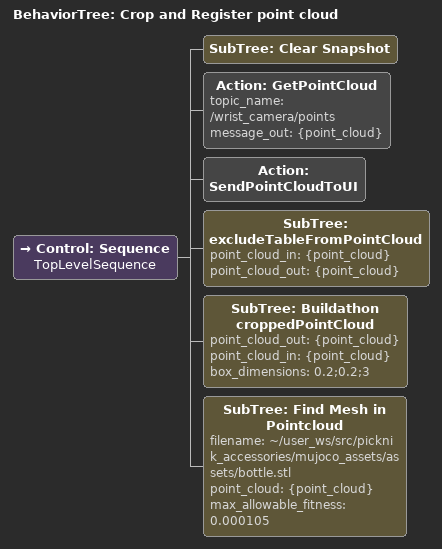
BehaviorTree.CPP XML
<root BTCPP_format="4" main_tree_to_execute="Crop and Register point cloud">
    <BehaviorTree ID="Crop and Register point cloud" _description="">
        <Control ID="Sequence" name="TopLevelSequence">
            <SubTree ID="Clear Snapshot"/>
            <Action ID="GetPointCloud" topic_name="/wrist_camera/points" message_out="{point_cloud}"/>
            <Action ID="SendPointCloudToUI"/>
            <SubTree ID="excludeTableFromPointCloud" point_cloud_in="{point_cloud}" point_cloud_out="{point_cloud}"/>
            <SubTree ID="Buildathon croppedPointCloud" point_cloud_out="{point_cloud}" point_cloud_in="{point_cloud}" box_dimensions="0.2;0.2;3"/>
            <SubTree ID="Find Mesh in Pointcloud" filename="~/user_ws/src/picknik_accessories/mujoco_assets/assets/bottle.stl" point_cloud="{point_cloud}" max_allowable_fitness="0.000105"/>
        </Control>
    </BehaviorTree>
</root>
